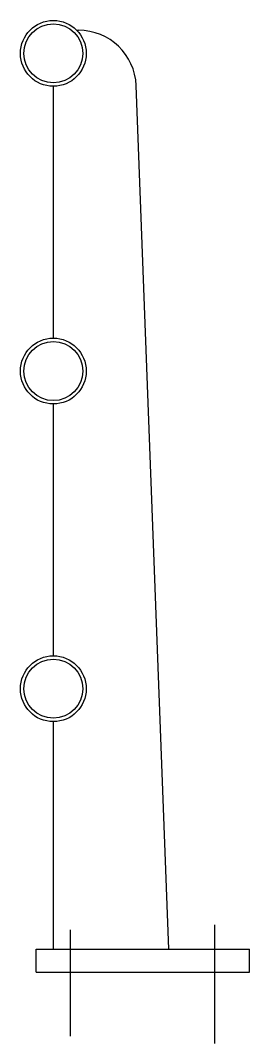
# Model space of a CAD drawing. Header units: millimetres. Extents: x 100 to 298, y 114 to 1000.
import ezdxf

# ---------------------------------------------------------------- set-up
doc = ezdxf.new("R2010")
doc.units = ezdxf.units.MM

msp = doc.modelspace()

# ---------------------------------------------------------------- linework, layer by layer
at = {"linetype": 'Continuous'}
for p, q in [((148.8, 991.5), (150.36, 991.5)), ((128.5, 725), (128.5, 943)), ((228.5, 196), (200.31, 943.67)), ((128.5, 450), (128.5, 668)), ((128.5, 196), (128.5, 393)), ((143.5, 120.65), (143.5, 212.91)), ((268.5, 114.34), (268.5, 217.12)), ((113.5, 176), (113.5, 196)), ((113.5, 196), (298.5, 196)), ((298.5, 176), (298.5, 196)), ((113.5, 176), (298.5, 176))]:
    msp.add_line(p, q, dxfattribs=at)
for centre, radius in [((128.5, 971.5), 28.5), ((128.5, 971.5), 25.5), ((128.5, 696.5), 28.5), ((128.5, 696.5), 25.6), ((128.5, 421.5), 28.5), ((128.5, 421.5), 25.5)]:
    msp.add_circle(centre, radius, dxfattribs=at)
msp.add_arc((150.36, 941.5), 50, 2.49226, 90, dxfattribs=at)

doc.saveas('drawing.dxf')
